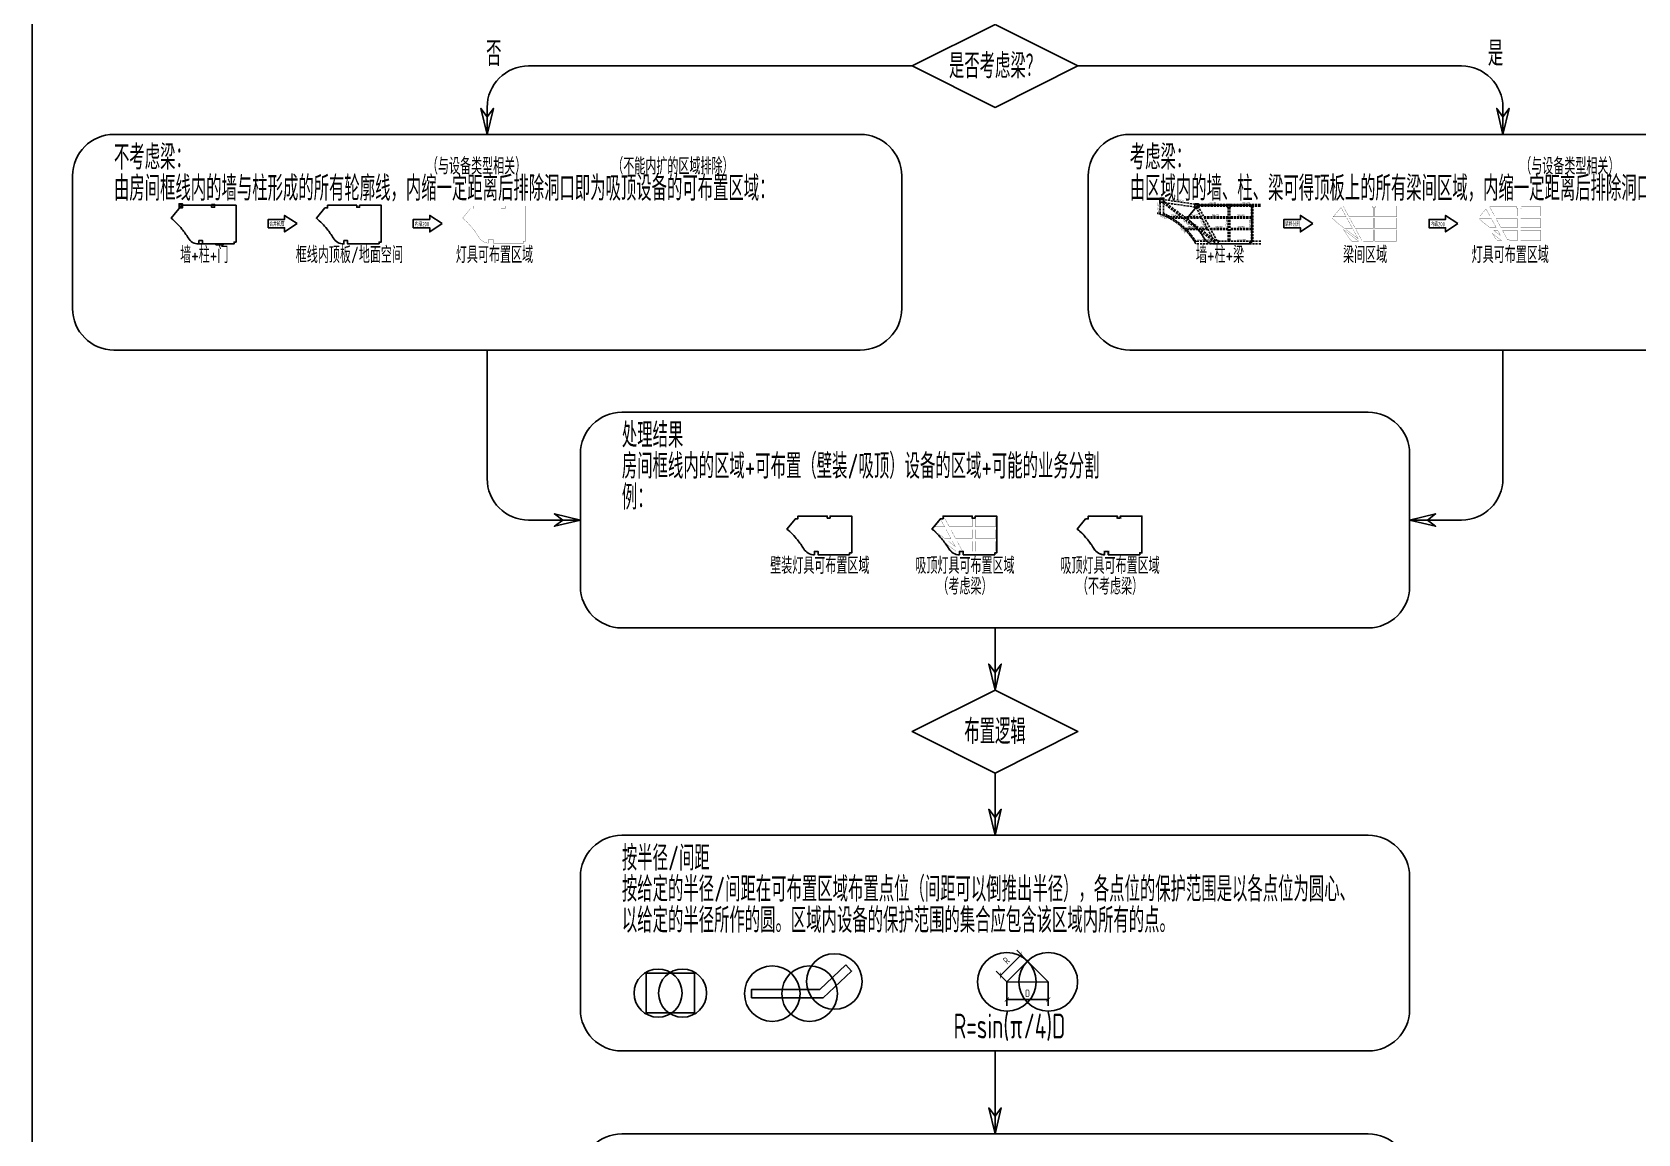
# Model space of a CAD drawing. Header units: millimetres. Extents: x -77018 to 517482, y 298785 to 1560285.
# Drawn here: x -77018 to 310291, y 721785 to 987449 of the extents above; entities that cross this region are included whole.
import ezdxf
from ezdxf.enums import TextEntityAlignment as Align

# ---------------------------------------------------------------- set-up
doc = ezdxf.new("R2010")
doc.units = ezdxf.units.MM
doc.header["$LTSCALE"] = 1000
doc.linetypes.add('__覆盖_S20-tplt_TEN25IN7$0$DASHED', pattern=[0.75, 0.5, -0.25])
doc.layers.get('DEFPOINTS').update_dxf_attribs({"color": 9})
for name, color, linetype in [('C-SHET-SHET', 144, 'Continuous'), ('E-UNIV-DIAG', 2, 'Continuous'), ('E-UNIV-NOTE', 6, 'Continuous'), ('E-UNIV-REV', 6, 'Continuous'), ('S_BEAM', 4, '__覆盖_S20-tplt_TEN25IN7$0$DASHED'), ('S_BEAM_SECD', 142, '__覆盖_S20-tplt_TEN25IN7$0$DASHED'), ('S_BEAM_SECD_TEXT_HORZ', 9, 'Continuous'), ('S_BEAM_SECD_TEXT_VERT', 211, 'Continuous'), ('S_BEAM_TEXT_HORZ', 7, 'Continuous'), ('S_BEAM_TEXT_VERT', 41, 'Continuous'), ('可布置区域（吸顶）', 3, 'Continuous'), ('可布置区域（壁装）', 5, 'Continuous'), ('房间框线', 30, 'Continuous'), ('门窗框线', 114, 'Continuous')]:
    doc.layers.add(name, color=color, linetype=linetype)
doc.layers.add('套内', color=9, linetype='Continuous', lineweight=20, plot=False)
doc.layers.add('柱子', color=7, linetype='Continuous', plot=False)
doc.styles.add('__覆盖_S20-tplt_TEN25IN7$0$TH-STYLE1', font='Tssdeng.shx', dxfattribs={"width": 0.7, "bigfont": 'Tssdchn.shx'})
doc.styles.add('TH-STYLE3', font='tssdeng.shx', dxfattribs={"width": 0.65, "bigfont": 'tssdchn.shx'})
doc.dimstyles.new('E-DIMA100', dxfattribs={"dimscale": 100, "dimtxt": 3.5, "dimasz": 2, "dimexe": 3, "dimexo": 0, "dimgap": 1.25, "dimtad": 1, "dimdec": 1, "dimrnd": 1, "dimdsep": 46, "dimtxsty": 'TH-STYLE3', "dimblk1": 'ARCHTICK', "dimblk2": 'ARCHTICK', "dimsah": 1, "dimcen": 0, "dimclrt": 6, "dimadec": 0, "dimazin": 0, "dimtfac": 1, "dimtdec": 1, "dimtix": 1, "dimtmove": 2, "dimatfit": 3, "dimldrblk": 'ARCHTICK', "dimfxl": 1, "dimtolj": 1, "dimarcsym": 0})

# ---------------------------------------------------------------- blocks, each defined once
blk = doc.blocks.new('_ARCHTICK')
at = {"color": 0, "linetype": 'ByBlock', "const_width": 0.15}
blk.add_lwpolyline([(-0.5, -0.5), (0.5, 0.5)], dxfattribs=at)
blk = doc.blocks.new('*D554')
at = {"layer": 'DEFPOINTS', "color": 0, "transparency": 16777216}
for p in [(158083, 758439), (168083, 758439), (168083, 754192)]:
    blk.add_point(p, dxfattribs=at)
at = {"layer": 'E-UNIV-NOTE', "color": 0, "lineweight": -2, "transparency": 16777216}
for p, q in [((158083, 758439), (158083, 752692)), ((168083, 758439), (168083, 752692)), ((158083, 754192), (168083, 754192))]:
    blk.add_line(p, q, dxfattribs=at)
at = {"layer": 'E-UNIV-NOTE', "color": 0, "lineweight": -2, "transparency": 16777216, "xscale": 1000, "yscale": 1000, "zscale": 1000, "rotation": 180}
blk.add_blockref('_ARCHTICK', (158083, 754192), dxfattribs=at)
at = {"layer": 'E-UNIV-NOTE', "color": 0, "lineweight": -2, "transparency": 16777216, "xscale": 1000, "yscale": 1000, "zscale": 1000}
blk.add_blockref('_ARCHTICK', (168083, 754192), dxfattribs=at)
at = {"layer": 'E-UNIV-NOTE', "color": 6, "transparency": 16777216, "insert": (163083, 755692), "char_height": 1750, "attachment_point": 5, "style": 'TH-STYLE3'}
blk.add_mtext('\\A1;D', dxfattribs=at)
blk = doc.blocks.new('*D555')
at = {"layer": 'DEFPOINTS', "color": 0, "transparency": 16777216}
for p in [(161535, 764986), (163083, 763439), (158083, 758439)]:
    blk.add_point(p, dxfattribs=at)
at = {"layer": 'E-UNIV-NOTE', "color": 0, "lineweight": -2, "transparency": 16777216}
for p, q in [((156535, 759986), (161535, 764986)), ((163083, 763439), (160474, 766047)), ((158083, 758439), (155474, 761047))]:
    blk.add_line(p, q, dxfattribs=at)
at = {"layer": 'E-UNIV-NOTE', "color": 0, "lineweight": -2, "transparency": 16777216, "xscale": 1000, "yscale": 1000, "zscale": 1000}
for p, rotation in [((161535, 764986), 45), ((156535, 759986), 225)]:
    blk.add_blockref('_ARCHTICK', p, dxfattribs=dict(at, rotation=rotation))
at = {"layer": 'E-UNIV-NOTE', "color": 6, "transparency": 16777216, "insert": (157974, 763547), "char_height": 1750, "attachment_point": 5, "rotation": 45, "style": 'TH-STYLE3'}
blk.add_mtext('\\A1;R', dxfattribs=at)

msp = doc.modelspace()

# ---------------------------------------------------------------- linework, layer by layer
at = {"layer": 'C-SHET-SHET'}
msp.add_lwpolyline([(-77017.97, 1560284.76), (517482.03, 1560284.76), (517482.03, 298784.76), (-77017.97, 298784.76)], close=True, dxfattribs=at)
at = {"layer": 'E-UNIV-DIAG'}
for points in [[(155232.03, 989284.76), (175232.03, 979284.76), (155232.03, 969284.76), (135232.03, 979284.76)], [(155232.03, 828784.76), (175232.03, 818784.76), (155232.03, 808784.76), (135232.03, 818784.76)]]:
    msp.add_lwpolyline(points, close=True, dxfattribs=at)
for points in [[(135232.03, 979284.76), (42732.03, 979284.76, 0.414213562), (32732.03, 969284.76), (32732.03, 962784.76)], [(175232.03, 979284.76), (267732.03, 979284.76, -0.414213562), (277732.03, 969284.76), (277732.03, 962784.76)], [(55232.03, 869784.76), (42732.03, 869784.76, -0.414213562), (32732.03, 879784.76), (32732.03, 910784.76)], [(277732.03, 910784.76), (277732.03, 879784.76, -0.414213562), (267732.03, 869784.76), (255232.03, 869784.76)]]:
    msp.add_lwpolyline(points, format="xyb", dxfattribs=at)
for points in [[(32732.03, 962784.76), (34232.03, 969061), (32732.03, 967061), (31232.03, 969061), (32732.03, 962784.76)], [(277732.03, 962784.76), (279232.03, 969061), (277732.03, 967061), (276232.03, 969061), (277732.03, 962784.76)], [(55232.03, 869784.76), (48955.78, 871284.76), (50955.78, 869784.76), (48955.78, 868284.76), (55232.03, 869784.76)], [(255232.03, 869784.76), (261508.27, 871284.76), (259508.27, 869784.76), (261508.27, 868284.76), (255232.03, 869784.76)], [(155232.03, 828784.76), (155232.03, 843784.76)], [(155232.03, 828784.76), (156732.03, 835061), (155232.03, 833061), (153732.03, 835061), (155232.03, 828784.76)], [(155232.03, 793784.76), (155232.03, 808784.76)], [(155232.03, 793784.76), (156732.03, 800061), (155232.03, 798061), (153732.03, 800061), (155232.03, 793784.76)], [(155232.03, 721784.76), (155232.03, 741784.76)], [(155232.03, 721784.76), (156732.03, 728061), (155232.03, 726061), (153732.03, 728061), (155232.03, 721784.76)]]:
    msp.add_lwpolyline(points, dxfattribs=at)
for points in [[(122732.03, 910784.76), (-57267.97, 910784.76, -0.414213562), (-67267.97, 920784.76), (-67267.97, 952784.76, -0.414213562), (-57267.97, 962784.76), (122732.03, 962784.76, -0.414213562), (132732.03, 952784.76), (132732.03, 920784.76, -0.414213562)], [(367732.03, 910784.76), (187732.03, 910784.76, -0.414213562), (177732.03, 920784.76), (177732.03, 952784.76, -0.414213562), (187732.03, 962784.76), (367732.03, 962784.76, -0.414213562), (377732.03, 952784.76), (377732.03, 920784.76, -0.414213562)], [(245232.03, 843784.76), (65232.03, 843784.76, -0.414213562), (55232.03, 853784.76), (55232.03, 885784.76, -0.414213562), (65232.03, 895784.76), (245232.03, 895784.76, -0.414213562), (255232.03, 885784.76), (255232.03, 853784.76, -0.414213562)], [(245232.03, 741784.76), (65232.03, 741784.76, -0.414213562), (55232.03, 751784.76), (55232.03, 783784.76, -0.414213562), (65232.03, 793784.76), (245232.03, 793784.76, -0.414213562), (255232.03, 783784.76), (255232.03, 751784.76, -0.414213562)], [(245232.03, 609784.76), (65232.03, 609784.76, -0.414213562), (55232.03, 619784.76), (55232.03, 711784.76, -0.414213562), (65232.03, 721784.76), (245232.03, 721784.76, -0.414213562), (255232.03, 711784.76), (255232.03, 619784.76, -0.414213562)]]:
    msp.add_lwpolyline(points, format="xyb", close=True, dxfattribs=at)
at = {"layer": 'E-UNIV-NOTE'}
for points in [[(-13105.43, 941268.34), (-16105.43, 943268.34), (-16105.43, 942268.34), (-20074.07, 942268.34), (-20074.07, 940268.34), (-16105.43, 940268.34), (-16105.43, 939268.34), (-13105.43, 941268.34)], [(21894.57, 941268.34), (18894.57, 943268.34), (18894.57, 942268.34), (14925.93, 942268.34), (14925.93, 940268.34), (18894.57, 940268.34), (18894.57, 939268.34), (21894.57, 941268.34)], [(231894.57, 941268.34), (228894.57, 943268.34), (228894.57, 942268.34), (224925.93, 942268.34), (224925.93, 940268.34), (228894.57, 940268.34), (228894.57, 939268.34), (231894.57, 941268.34)], [(266894.57, 941268.34), (263894.57, 943268.34), (263894.57, 942268.34), (259925.93, 942268.34), (259925.93, 940268.34), (263894.57, 940268.34), (263894.57, 939268.34), (266894.57, 941268.34)]]:
    msp.add_lwpolyline(points, dxfattribs=at)
at = {"layer": 'E-UNIV-REV', "const_width": 50}
for points in [[(238762.52, 945068.34), (238595.79, 945068.34), (236830.47, 942918.34), (239931.94, 942918.34)], [(246432.21, 945218.35), (246282.21, 945218.35), (246282.21, 945518.34), (239232.22, 945518.34), (239232.22, 945460.51), (240614.95, 942918.34), (246432.21, 942918.34)], [(252082.21, 945518.33), (246982.21, 945518.33), (246982.21, 945218.35), (246832.21, 945218.35), (246832.21, 942918.34), (252082.21, 942918.34)], [(246432.21, 942618.34), (240778.12, 942618.34), (242137.91, 940118.34), (246432.21, 940118.34)], [(252082.21, 942618.34), (246832.21, 942618.34), (246832.21, 940118.34), (252082.21, 940118.34)], [(241618.08, 939818.34), (239937.4, 939818.34), (242795.98, 937652.75)], [(246432.21, 939818.34), (242301.09, 939818.34), (243742.47, 937168.34), (244082.21, 937168.34), (244082.21, 937018.33), (246432.21, 937018.33)], [(252082.21, 939818.34), (246832.21, 939818.34), (246832.21, 937018.33), (252082.21, 937018.33)]]:
    msp.add_lwpolyline(points, close=True, dxfattribs=at)
for points in [[(240095.11, 942618.34), (236584.15, 942618.34), (236549.69, 942576.38, -0.022146627), (237766.39, 941463.05), (239541.4, 940118.34), (241454.9, 940118.34)], [(239274.99, 939818.34), (239230.13, 939818.34, -0.032328056), (240606.1, 937826.32, 0.090285864), (241314.66, 937018.33), (242971, 937018.33)]]:
    msp.add_lwpolyline(points, format="xyb", close=True, dxfattribs=at)
at = {"layer": 'S_BEAM'}
for p, q in [((195032.15, 946418.38), (195032.15, 943595.38)), ((203432.22, 945271.93), (195407.28, 946418.38)), ((208182.21, 936858.32), (195562.95, 946418.38)), ((195832.16, 946418.38), (195832.15, 943283.44)), ((203432.22, 945979.04), (195882.15, 947057.65)), ((208435.41, 937168.33), (195882.15, 946678.38)), ((203680.94, 945218.33), (208182.21, 936942.66)), ((203881.73, 945914.82), (204232.22, 945864.75)), ((204232.22, 945918.34, 0), (211282.21, 945918.34, 0)), ((204232.22, 945518.34, 0), (211282.21, 945518.34, 0)), ((204232.22, 945460.51), (208742.47, 937168.34)), ((211432.21, 945218.34, 0), (211432.21, 937018.33, 0)), ((211832.21, 945218.34, 0), (211832.21, 937018.33, 0)), ((211982.21, 945918.33, 0), (219332.21, 945918.33, 0)), ((211982.21, 945518.33, 0), (219332.21, 945518.33, 0)), ((208182.21, 937018.33), (203282.71, 937018.33)), ((208182.21, 936418.33), (203645.49, 936418.33)), ((219332.21, 937018.33), (209082.21, 937018.33)), ((219332.21, 936418.33), (209082.21, 936418.33))]:
    msp.add_line(p, q, dxfattribs=at)
at = {"layer": 'S_BEAM_SECD'}
for p, q in [((217082.21, 945518.33), (217082.21, 937018.33)), ((217382.21, 945518.33), (217382.21, 937018.33)), ((200183, 942918.34), (196638.93, 942918.34)), ((200579, 942618.34), (197226.52, 942618.34)), ((204931.94, 942918.34), (200845.4, 942918.34)), ((205095.11, 942618.34), (201241.4, 942618.34)), ((211432.21, 942918.34), (205614.95, 942918.34)), ((211432.21, 942618.34), (205778.12, 942618.34)), ((217082.21, 942918.34), (211832.21, 942918.34)), ((217082.21, 942618.34), (211832.21, 942618.34)), ((203878.99, 940118.34), (200705.46, 940118.34)), ((204274.99, 939818.34), (201016.57, 939818.34)), ((206454.9, 940118.34), (204541.4, 940118.34)), ((206618.08, 939818.34), (204937.4, 939818.34)), ((211432.21, 940118.34), (207137.91, 940118.34)), ((211432.21, 939818.34), (207301.09, 939818.34)), ((217082.21, 940118.34), (211832.21, 940118.34)), ((217082.21, 939818.34), (211832.21, 939818.34))]:
    msp.add_line(p, q, dxfattribs=at)
for centre, radius, start, end in [((189458.31, 928147.56), 16421.99, 30.2411046, 72.6074502), ((189474.03, 928159.57), 16806.01, 61.4239241, 67.7654942), ((189474.03, 928159.57), 16706.01, 31.6057438, 59.9380576)]:
    msp.add_arc(centre, radius, start, end, dxfattribs=at)
at = {"layer": '可布置区域（吸顶）', "const_width": 50}
for points in [[(41482.21, 936568.34), (34282.21, 936568.34), (34282.21, 937368.34), (32982.21, 937368.34), (32982.21, 936575.29, -0.244834107), (30777.65, 937929.12, 0.034911741), (29264.92, 940095.14, 0.023703058), (28056.21, 941454.41, 0.022317977), (26829.34, 942601.79), (28690.35, 944868.34), (29432.22, 944868.34), (29432.22, 945518.34), (36082.21, 945518.34), (36082.21, 945018.35), (37182.21, 945018.35), (37182.21, 945518.34), (41982.21, 945518.34), (41982.21, 937018.34), (41482.21, 937018.34)], [(274976.22, 942418.34), (272040.74, 942418.34, -0.01561306), (272898.07, 941614.2), (274608.6, 940318.34), (276118.45, 940318.34)], [(275153.79, 938901.67, -0.015253322), (275777.65, 937929.12, 0.084109078), (276385.73, 937218.33), (277375.8, 937218.33)], [(189957.57, 861613.86), (182757.57, 861613.86), (182757.57, 862413.86), (181457.57, 862413.86), (181457.57, 861620.82, -0.244834107), (179253.02, 862974.64, 0.034911741), (177740.29, 865140.67, 0.023703058), (176531.58, 866499.94, 0.022317977), (175304.71, 867647.32), (177165.72, 869913.86), (177907.59, 869913.86), (177907.59, 870563.86), (184557.57, 870563.86), (184557.57, 870063.88), (185657.57, 870063.88), (185657.57, 870563.86), (190457.57, 870563.86), (190457.57, 862063.86), (189957.57, 862063.86)], [(143451.59, 867463.86), (140516.11, 867463.86, -0.01561306), (141373.44, 866659.73), (143083.97, 865363.86), (144593.82, 865363.86)], [(143629.16, 863947.19, -0.015253322), (144253.02, 862974.64, 0.084109078), (144861.1, 862263.85), (145851.17, 862263.85)]]:
    msp.add_lwpolyline(points, format="xyb", close=True, dxfattribs=at)
for points in [[(281232.21, 945018.35), (281082.21, 945018.35), (281082.21, 945318.34), (274537.22, 945318.34), (275733.83, 943118.34), (281232.21, 943118.34)], [(286882.21, 945318.33), (282182.21, 945318.33), (282182.21, 945018.35), (282032.21, 945018.35), (282032.21, 943118.34), (286882.21, 943118.34)], [(273662.25, 944834.11), (272253.46, 943118.34), (274595.48, 943118.34)], [(281232.21, 942418.34), (276114.58, 942418.34), (277256.8, 940318.34), (281232.21, 940318.34)], [(286882.21, 942418.34), (282032.21, 942418.34), (282032.21, 940318.34), (286882.21, 940318.34)], [(276499.19, 939618.34), (275532.6, 939618.34), (277176.62, 938372.87)], [(281232.21, 939618.34), (277637.54, 939618.34), (278861.35, 937368.34), (279282.21, 937368.34), (279282.21, 937218.33), (281232.21, 937218.33)], [(286882.21, 939618.34), (282032.21, 939618.34), (282032.21, 937218.33), (286882.21, 937218.33)], [(142137.61, 869879.64), (140728.83, 868163.86), (143070.85, 868163.86)], [(149707.57, 870063.88), (149557.57, 870063.88), (149557.57, 870363.86), (143012.59, 870363.86), (144209.2, 868163.86), (149707.57, 868163.86)], [(155357.57, 870363.85), (150657.57, 870363.85), (150657.57, 870063.88), (150507.57, 870063.88), (150507.57, 868163.86), (155357.57, 868163.86)], [(144974.56, 864663.86), (144007.97, 864663.86), (145651.99, 863418.39)], [(149707.57, 867463.86), (144589.94, 867463.86), (145732.17, 865363.86), (149707.57, 865363.86)], [(149707.57, 864663.86), (146112.91, 864663.86), (147336.72, 862413.86), (147757.57, 862413.86), (147757.57, 862263.85), (149707.57, 862263.85)], [(155357.57, 867463.86), (150507.57, 867463.86), (150507.57, 865363.86), (155357.57, 865363.86)], [(155357.57, 864663.86), (150507.57, 864663.86), (150507.57, 862263.85), (155357.57, 862263.85)]]:
    msp.add_lwpolyline(points, close=True, dxfattribs=at)
at = {"layer": '可布置区域（吸顶）'}
for centre, radius in [((116490.77, 758532.52), 6700), ((158082.59, 758438.92), 7071.07), ((168082.59, 758438.92), 7071.07), ((73970.54, 755727.33), 5800), ((79870.54, 755727.33), 5800), ((101499.99, 755603.49), 6700), ((110499.99, 755603.49), 6700)]:
    msp.add_circle(centre, radius, dxfattribs=at)
at = {"layer": '可布置区域（壁装）', "const_width": 50}
msp.add_lwpolyline([(115777.45, 861413.86), (112557.57, 861413.86), (112557.57, 862213.86), (111657.57, 862213.86), (111657.57, 861413.86), (111654.37, 861413.86, -0.263559575), (109081.46, 862871.84, 0.034911741), (107584.7, 865015, 0.023703058), (106388.58, 866360.1, 0.024950908), (105025.06, 867621.9), (107071.16, 870113.86), (107707.59, 870113.86), (107707.59, 870763.86), (114757.57, 870763.86), (114757.57, 870263.88), (115457.57, 870263.88), (115457.57, 870763.86), (120657.57, 870763.86), (120657.57, 861863.86), (120157.57, 861863.86), (120157.57, 861413.86), (117577.45, 861413.86)], format="xyb", dxfattribs=at)
at = {"layer": '套内'}
for points in [[(158082.59, 758438.92), (163082.59, 763438.92)], [(168082.59, 758438.92), (163082.59, 763438.92)], [(158082.59, 758438.92), (168082.59, 758438.92)]]:
    msp.add_lwpolyline(points, dxfattribs=at)
at = {"layer": '房间框线'}
for points in [[(-40870.51, 945718.34), (-27817.79, 945718.34), (-27817.79, 936818.34), (-28317.79, 936818.34), (-28317.79, 936368.34), (-36820.99, 936368.34, -0.263559575), (-39393.9, 937826.32, 0.034911741), (-40890.67, 939969.47, 0.023703058), (-42086.78, 941314.58, 0.024950908), (-43450.31, 942576.38)], [(6682.21, 936368.34), (-917.79, 936368.34), (-917.79, 937168.34), (-1817.79, 937168.34), (-1817.79, 936368.34), (-1820.99, 936368.34, -0.263559575), (-4393.9, 937826.32, 0.034911741), (-5890.67, 939969.47, 0.023703058), (-7086.78, 941314.58, 0.024950908), (-8450.31, 942576.38), (-6404.21, 945068.34), (-5767.78, 945068.34), (-5767.78, 945718.34), (1282.21, 945718.34), (1282.21, 945218.35), (1982.21, 945218.35), (1982.21, 945718.34), (7182.21, 945718.34), (7182.21, 936818.34), (6682.21, 936818.34)], [(204129.49, 945718.34), (217182.21, 945718.34), (217182.21, 936818.34), (216682.21, 936818.34), (216682.21, 936368.34), (208179.01, 936368.34, -0.263559575), (205606.1, 937826.32, 0.034911741), (204109.33, 939969.47, 0.023703058), (202913.22, 941314.58, 0.024950908), (201549.69, 942576.38)], [(120157.57, 861413.86), (112557.57, 861413.86), (112557.57, 862213.86), (111657.57, 862213.86), (111657.57, 861413.86), (111654.37, 861413.86, -0.263559575), (109081.46, 862871.84, 0.034911741), (107584.7, 865015, 0.023703058), (106388.58, 866360.1, 0.024950908), (105025.06, 867621.9), (107071.16, 870113.86), (107707.59, 870113.86), (107707.59, 870763.86), (114757.57, 870763.86), (114757.57, 870263.88), (115457.57, 870263.88), (115457.57, 870763.86), (120657.57, 870763.86), (120657.57, 861863.86), (120157.57, 861863.86)], [(155157.57, 861413.86), (147557.57, 861413.86), (147557.57, 862213.86), (146657.57, 862213.86), (146657.57, 861413.86), (146654.37, 861413.86, -0.263559575), (144081.46, 862871.84, 0.034911741), (142584.7, 865015, 0.023703058), (141388.58, 866360.1, 0.024950908), (140025.06, 867621.9), (142071.16, 870113.86), (142707.59, 870113.86), (142707.59, 870763.86), (149757.57, 870763.86), (149757.57, 870263.88), (150457.57, 870263.88), (150457.57, 870763.86), (155657.57, 870763.86), (155657.57, 861863.86), (155157.57, 861863.86)], [(190157.57, 861413.86), (182557.57, 861413.86), (182557.57, 862213.86), (181657.57, 862213.86), (181657.57, 861413.86), (181654.37, 861413.86, -0.263559575), (179081.46, 862871.84, 0.034911741), (177584.7, 865015, 0.023703058), (176388.58, 866360.1, 0.024950908), (175025.06, 867621.9), (177071.16, 870113.86), (177707.59, 870113.86), (177707.59, 870763.86), (184757.57, 870763.86), (184757.57, 870263.88), (185457.57, 870263.88), (185457.57, 870763.86), (190657.57, 870763.86), (190657.57, 861863.86), (190157.57, 861863.86)]]:
    msp.add_lwpolyline(points, format="xyb", close=True, dxfattribs=at)
for points in [[(82720.54, 760502.33), (71120.54, 760502.33), (71120.54, 750952.33), (82720.54, 750952.33)], [(119284.38, 762508.46), (112958.97, 756603.49), (96499.99, 756603.49), (96499.99, 754603.49), (113747.42, 754603.49), (120649.17, 761046.5)]]:
    msp.add_lwpolyline(points, close=True, dxfattribs=at)
at = {"layer": '柱子'}
for points in [[(-40767.78, 945918.34), (-41567.78, 945918.34), (-41567.78, 946068.34), (-40767.78, 946068.34), (-40767.78, 945918.34)], [(-41567.78, 945918.34), (-40767.78, 945918.34), (-40767.78, 945218.34), (-41567.78, 945218.34)], [(-40767.78, 945218.34), (-41567.78, 945218.34), (-41567.78, 945068.34), (-40767.78, 945068.34), (-40767.78, 945218.34)], [(-33717.79, 945918.35), (-33017.79, 945918.35), (-33017.79, 945218.35), (-33717.79, 945218.35)], [(194982.15, 947418.39), (195982.21, 947418.39), (195982.21, 946418.39), (194982.15, 946418.39)], [(194982.15, 947118.39), (195882.15, 947118.39), (195882.15, 946418.39), (194982.15, 946418.39)], [(194982.15, 947118.39), (195882.15, 947118.39), (195882.15, 946418.39), (194982.15, 946418.39)], [(204232.22, 945918.34), (203432.22, 945918.34), (203432.22, 946068.34), (204232.22, 946068.34), (204232.22, 945918.34)], [(203432.22, 945918.34), (204232.22, 945918.34), (204232.22, 945218.34), (203432.22, 945218.34)], [(204232.22, 945218.34), (203432.22, 945218.34), (203432.22, 945068.34), (204232.22, 945068.34), (204232.22, 945218.34)], [(211282.21, 945918.35), (211982.21, 945918.35), (211982.21, 945218.35), (211282.21, 945218.35)], [(-36817.79, 937168.34), (-35917.79, 937168.34), (-35917.79, 936368.34), (-36817.79, 936368.34)], [(208182.21, 937168.34), (209082.21, 937168.34), (209082.21, 936368.34), (208182.21, 936368.34)]]:
    msp.add_lwpolyline(points, close=True, dxfattribs=at)
at = {"layer": '门窗框线'}
msp.add_lwpolyline([(-30897.92, 936368.34), (-32697.92, 936368.34), (-32697.92, 936168.34), (-30897.92, 936168.34)], close=True, dxfattribs=at)

# ---------------------------------------------------------------- texts
at = {"layer": 'E-UNIV-NOTE', "style": 'TH-STYLE3', "width": 0.65}
for s, p in [('否', (32486.36, 982284.76)), ('是', (274108.4, 982284.76)), ('不考虑梁：', (-57267.97, 957284.76)), ('考虑梁：', (187732.03, 957284.76)), ('由房间框线内的墙与柱形成的所有轮廓线，内缩一定距离后排除洞口即为吸顶设备的可布置区域：', (-57267.97, 949784.76)), ('由区域内的墙、柱、梁可得顶板上的所有梁间区域，内缩一定距离后排除洞口即为吸顶设备的可布置区域：', (187732.03, 949784.76)), ('处理结果', (65232.03, 890284.76)), ('房间框线内的区域+可布置（壁装/吸顶）设备的区域+可能的业务分割', (65232.03, 882784.76)), ('例：', (65232.03, 875284.76)), ('按半径/间距', (65232.03, 788284.76)), ('按给定的半径/间距在可布置区域布置点位（间距可以倒推出半径），各点位的保护范围是以各点位为圆心、', (65232.03, 780784.76)), ('以给定的半径所作的圆。区域内设备的保护范围的集合应包含该区域内所有的点。', (65232.03, 773284.76)), ('R=sin(π/4)D', (145232.03, 747784.76))]:
    msp.add_text(s, height=6000, dxfattribs=at).set_placement(p, align=Align.MIDDLE_LEFT)
for s, p in [('是否考虑梁？', (155232.03, 979284.76)), ('布置逻辑', (155232.03, 818784.76))]:
    msp.add_text(s, height=6000, dxfattribs=at).set_placement(p, align=Align.MIDDLE_CENTER)
at = {"layer": 'E-UNIV-NOTE', "style": 'TH-STYLE3', "width": 0.7}
for s, height, p in [('（与设备类型相关）', 4000, (30188.59, 955333.32)), ('（不能内扩的区域排除）', 4000, (77538.02, 955333.32)), ('（与设备类型相关）', 4000, (293879.93, 955333.32)), ('合并轮廓', 1000, (-17995.62, 941268.34)), ('内缩200', 1000, (17004.38, 941268.34)), ('梁格分割', 1000, (227004.38, 941268.34)), ('内缩200', 1000, (262004.38, 941268.34)), ('墙+柱+门', 4000, (-35495.62, 933962.56)), ('框线内顶板/地面空间', 4000, (-495.62, 933962.56)), ('灯具可布置区域', 4000, (34504.38, 933962.56)), ('墙+柱+梁', 4000, (209504.38, 933962.56)), ('梁间区域', 4000, (244504.38, 933962.56)), ('灯具可布置区域', 4000, (279504.38, 933962.56)), ('壁装灯具可布置区域', 4000, (112979.75, 859008.09)), ('吸顶灯具可布置区域', 4000, (147979.75, 859008.09)), ('吸顶灯具可布置区域', 4000, (182979.75, 859008.09)), ('（考虑梁）', 4000, (147979.75, 854008.09)), ('（不考虑梁）', 4000, (182979.75, 854008.09))]:
    msp.add_text(s, height=height, dxfattribs=at).set_placement(p, align=Align.MIDDLE)
at = {"layer": 'S_BEAM_SECD_TEXT_HORZ', "style": '__覆盖_S20-tplt_TEN25IN7$0$TH-STYLE1', "width": 0.7}
for p in [(197714.01, 942918.34), (202297.91, 942918.34), (207551.22, 942918.34), (213671.13, 942918.34), (201674.21, 940118.34), (204664.93, 940118.34), (208359.45, 940118.34), (213671.13, 940118.34)]:
    msp.add_text('300×600', height=450, rotation=0.0000235, dxfattribs=at).set_placement(p, align=Align.BOTTOM_LEFT)
at = {"layer": 'S_BEAM_SECD_TEXT_VERT', "style": '__覆盖_S20-tplt_TEN25IN7$0$TH-STYLE1', "width": 0.7}
for s, rotation, p in [('400×700', 154.1938547, (196816.69, 942830.7, 0)), ('300×700', 90.0000235, (217082.21, 940380.2)), ('300×700', 136.0559113, (201500.73, 939318.21, 0))]:
    msp.add_text(s, height=450, rotation=rotation, dxfattribs=at).set_placement(p, align=Align.BOTTOM_LEFT)
at = {"layer": 'S_BEAM_TEXT_HORZ', "style": '__覆盖_S20-tplt_TEN25IN7$0$TH-STYLE1', "width": 0.7}
for s, rotation, p in [('700×1200', 351.6912086, (198895.66, 946627.14)), ('400×700', 359.821533, (206765.34, 945918.34, 0)), ('400×700', 359.821533, (214815.34, 945918.33, 0)), ('600×700/1000', 359.821533, (203970.63, 937018.33)), ('600×1000', 359.821533, (213683.01, 937018.33))]:
    msp.add_text(s, height=450, rotation=rotation, dxfattribs=at).set_placement(p, align=Align.BOTTOM_LEFT)
at = {"layer": 'S_BEAM_TEXT_VERT', "style": '__覆盖_S20-tplt_TEN25IN7$0$TH-STYLE1', "width": 0.7}
for s, rotation, p in [('800×800/1000', 90.0000235, (195032.99, 943382.64)), ('400×700', 143.7651481, (202321.06, 941298.59)), ('600×700', 118.0701864, (206141.63, 940694.3)), ('400×700', 90.0000235, (211432.21, 940463.52, 0))]:
    msp.add_text(s, height=450, rotation=rotation, dxfattribs=at).set_placement(p, align=Align.BOTTOM_LEFT)

# ---------------------------------------------------------------- dimensions: what is measured, and where the dimension line sits
at = {"layer": 'E-UNIV-NOTE'}
dim = msp.add_aligned_dim(p1=(158082.59, 758438.92), p2=(163082.59, 763438.92), distance=2188.54, text='R', dimstyle='E-DIMA100', override={"dimscale": 500}, dxfattribs=at)
dim.commit()
dim.dimension.update_dxf_attribs({"geometry": '*D555', "text_midpoint": (157974.4, 763547.12)})
dim = msp.add_linear_dim(base=(168082.59, 754192.21), p1=(158082.59, 758438.92), p2=(168082.59, 758438.92), text='D', dimstyle='E-DIMA100', override={"dimscale": 500}, dxfattribs=at)
dim.commit()
dim.dimension.update_dxf_attribs({"geometry": '*D554', "text_midpoint": (163082.59, 755692.21)})

doc.saveas('drawing.dxf')
